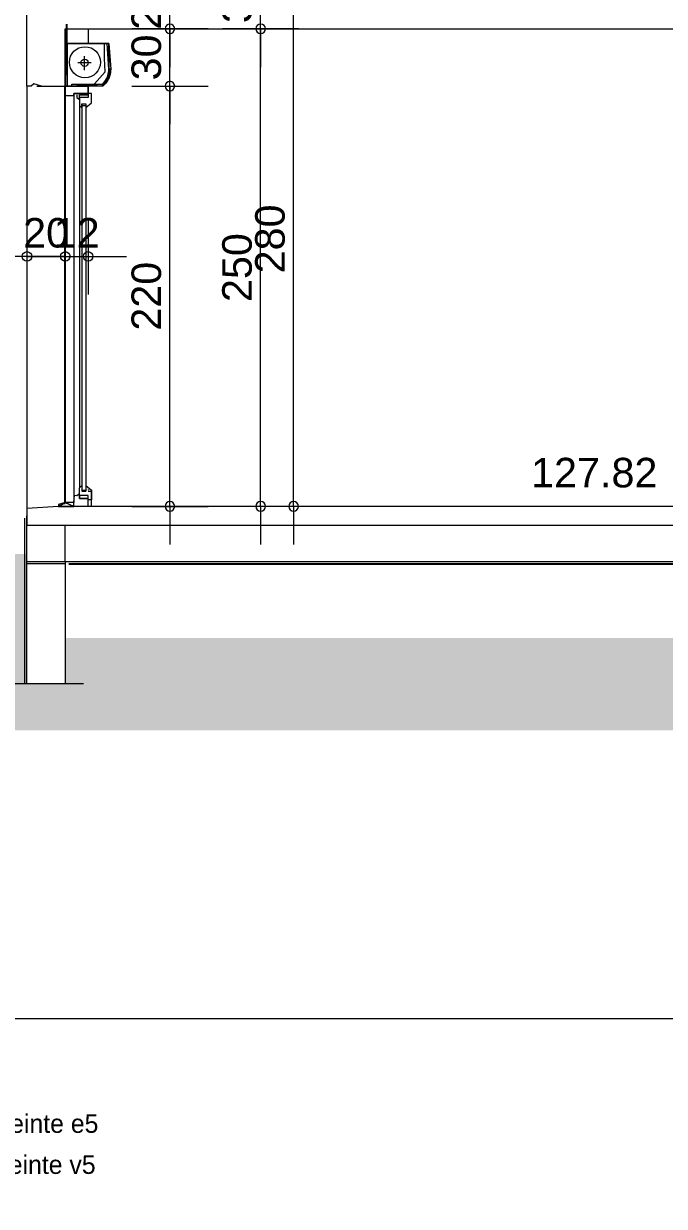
# Model space of a CAD drawing. Header units: metres. Extents: x 1.8 to 67.5, y -52.8 to -10.8.
# Drawn here: x 32.13 to 35.48, y -40.18 to -33.99 of the extents above; entities that cross this region are included whole.
import ezdxf
from ezdxf.enums import TextEntityAlignment as Align
from ezdxf.lldxf.tags import DXFTag

# ---------------------------------------------------------------- set-up
doc = ezdxf.new("R2010")
doc.units = ezdxf.units.M
doc.header["$MEASUREMENT"] = 0
for name, color, linetype in [('Calque commun', 7, 'Continuous'), ('Cotations', 7, 'Continuous'), ('Textes', 7, 'Continuous')]:
    doc.layers.add(name, color=color, linetype=linetype)
doc.styles.add('Arial12', font='arial.ttf', dxfattribs={"height": 0.154626})
doc.styles.add('Arial9', font='arial.ttf', dxfattribs={"height": 0.154626})
doc.styles.add('Century Gothic17', font='GOTHIC.TTF', dxfattribs={"height": 0.193938})
tags = doc.linetypes.add('HIDDEN', pattern=[0.375, 0.25, -0.125]).pattern_tags.tags
tags[6:7] = [DXFTag(74, 4), DXFTag(75, 0), DXFTag(340, '0'), DXFTag(46, 1.0), DXFTag(50, 0.0), DXFTag(44, 0.0), DXFTag(45, 0.0)]
tags[4:5] = [DXFTag(74, 4), DXFTag(75, 0), DXFTag(340, '0'), DXFTag(46, 1.0), DXFTag(50, 0.0), DXFTag(44, 0.0), DXFTag(45, 0.0)]
tags = doc.linetypes.add('HIDDENX2', pattern=[0.75, 0.5, -0.25]).pattern_tags.tags
tags[6:7] = [DXFTag(74, 4), DXFTag(75, 0), DXFTag(340, '0'), DXFTag(46, 1.0), DXFTag(50, 0.0), DXFTag(44, 0.0), DXFTag(45, 0.0)]
tags[4:5] = [DXFTag(74, 4), DXFTag(75, 0), DXFTag(340, '0'), DXFTag(46, 1.0), DXFTag(50, 0.0), DXFTag(44, 0.0), DXFTag(45, 0.0)]

# ---------------------------------------------------------------- blocks, each defined once
blk = doc.blocks.new('new181')
at = {"layer": 'Cotations', "color": 14, "linetype": 'Continuous', "lineweight": 9}
blk.add_arc((0, 0), 0.5, 0, 359.9994, dxfattribs=at)
blk = doc.blocks.new('new182')
at = {"layer": 'Cotations', "color": 14, "linetype": 'Continuous', "lineweight": 9}
blk.add_arc((0, 0), 0.5, 0, 359.9994, dxfattribs=at)
blk = doc.blocks.new('DimLine57534')
at = {"layer": 'Cotations', "color": 14, "linetype": 'Continuous', "lineweight": 9}
for p, q in [((32.8973, -34.3121), (32.8973, -34.1121)), ((32.6973, -34.3121), (33.0973, -34.3121)), ((32.8973, -36.5121), (32.8973, -34.3121)), ((32.6973, -36.5121), (33.0973, -36.5121)), ((32.8973, -36.5121), (32.8973, -36.7121))]:
    blk.add_line(p, q, dxfattribs=at)
at = {"layer": 'Cotations', "color": 14, "linetype": 'Continuous', "lineweight": 9, "xscale": 0.05000000074505806, "yscale": 0.05000000074505806, "zscale": 0.05000000074505806}
for name, p, rotation in [('new182', (32.8973, -34.3121), -90.00000000000001), ('new181', (32.8973, -36.5121), 90)]:
    blk.add_blockref(name, p, dxfattribs=dict(at, rotation=rotation))
at = {"layer": 'Cotations', "color": 7, "linetype": 'Continuous', "lineweight": 9, "style": 'Arial9'}
blk.add_text('220', height=0.15463, rotation=90, dxfattribs=at).set_placement((32.8973, -35.4121), align=Align.BOTTOM_CENTER)
blk = doc.blocks.new('new185')
at = {"layer": 'Cotations', "color": 14, "linetype": 'Continuous', "lineweight": 9}
blk.add_arc((0, 0), 0.5, 0, 359.9994, dxfattribs=at)
blk = doc.blocks.new('new186')
at = {"layer": 'Cotations', "color": 14, "linetype": 'Continuous', "lineweight": 9}
blk.add_arc((0, 0), 0.5, 0, 359.9994, dxfattribs=at)
blk = doc.blocks.new('DimLine57547')
at = {"layer": 'Cotations', "color": 14, "linetype": 'Continuous', "lineweight": 9}
for p, q in [((32.8973, -33.7821), (32.8973, -33.5821)), ((33.0973, -33.7821), (32.6973, -33.7821)), ((32.8973, -34.0121), (32.8973, -33.7821)), ((33.0973, -34.0121), (32.6973, -34.0121)), ((32.8973, -34.0121), (32.8973, -34.2121))]:
    blk.add_line(p, q, dxfattribs=at)
at = {"layer": 'Cotations', "color": 14, "linetype": 'Continuous', "lineweight": 9, "xscale": 0.05000000074505806, "yscale": 0.05000000074505806, "zscale": 0.05000000074505806}
for name, p, rotation in [('new186', (32.8973, -33.7821), -90.00000000000001), ('new185', (32.8973, -34.0121), 90)]:
    blk.add_blockref(name, p, dxfattribs=dict(at, rotation=rotation))
at = {"layer": 'Cotations', "color": 7, "linetype": 'Continuous', "lineweight": 9, "style": 'Arial9'}
blk.add_text('23', height=0.15463, rotation=90, dxfattribs=at).set_placement((32.8973, -33.8971), align=Align.BOTTOM_CENTER)
blk = doc.blocks.new('new191')
at = {"layer": 'Cotations', "color": 14, "linetype": 'Continuous', "lineweight": 9}
blk.add_arc((0, 0), 0.5, 0, 359.9994, dxfattribs=at)
blk = doc.blocks.new('new192')
at = {"layer": 'Cotations', "color": 14, "linetype": 'Continuous', "lineweight": 9}
blk.add_arc((0, 0), 0.5, 0, 359.9994, dxfattribs=at)
blk = doc.blocks.new('DimLine57565')
at = {"layer": 'Cotations', "color": 14, "linetype": 'Continuous', "lineweight": 9}
for p, q in [((33.3717, -33.7121), (33.3717, -33.5121)), ((33.5718, -33.7121), (33.1717, -33.7121)), ((33.3717, -34.0121), (33.3717, -33.7121)), ((33.5718, -34.0121), (33.1717, -34.0121)), ((33.3717, -34.0121), (33.3717, -34.2121))]:
    blk.add_line(p, q, dxfattribs=at)
at = {"layer": 'Cotations', "color": 14, "linetype": 'Continuous', "lineweight": 9, "xscale": 0.05000000074505806, "yscale": 0.05000000074505806, "zscale": 0.05000000074505806}
for name, p, rotation in [('new192', (33.3717, -33.7121), -90.00000000000001), ('new191', (33.3717, -34.0121), 90)]:
    blk.add_blockref(name, p, dxfattribs=dict(at, rotation=rotation))
at = {"layer": 'Cotations', "color": 7, "linetype": 'Continuous', "lineweight": 9, "style": 'Arial9'}
blk.add_text('30', height=0.15463, rotation=90, dxfattribs=at).set_placement((33.3717, -33.8621), align=Align.BOTTOM_CENTER)
blk = doc.blocks.new('new193')
at = {"layer": 'Cotations', "color": 14, "linetype": 'Continuous', "lineweight": 9}
blk.add_arc((0, 0), 0.5, 0, 359.9994, dxfattribs=at)
blk = doc.blocks.new('new194')
at = {"layer": 'Cotations', "color": 14, "linetype": 'Continuous', "lineweight": 9}
blk.add_arc((0, 0), 0.5, 0, 359.9994, dxfattribs=at)
blk = doc.blocks.new('DimLine57571')
at = {"layer": 'Cotations', "color": 14, "linetype": 'Continuous', "lineweight": 9}
for p, q in [((33.3717, -34.0121), (33.3717, -33.8121)), ((33.5718, -34.0121), (33.1717, -34.0121)), ((33.3717, -36.5121), (33.3717, -34.0121)), ((33.5718, -36.5121), (33.1717, -36.5121)), ((33.3717, -36.5121), (33.3717, -36.7121))]:
    blk.add_line(p, q, dxfattribs=at)
at = {"layer": 'Cotations', "color": 14, "linetype": 'Continuous', "lineweight": 9, "xscale": 0.05000000074505806, "yscale": 0.05000000074505806, "zscale": 0.05000000074505806}
for name, p, rotation in [('new194', (33.3717, -34.0121), -90.00000000000001), ('new193', (33.3717, -36.5121), 90)]:
    blk.add_blockref(name, p, dxfattribs=dict(at, rotation=rotation))
at = {"layer": 'Cotations', "color": 7, "linetype": 'Continuous', "lineweight": 9, "style": 'Arial9'}
blk.add_text('250', height=0.15463, rotation=90, dxfattribs=at).set_placement((33.3717, -35.2621), align=Align.BOTTOM_CENTER)
blk = doc.blocks.new('new195')
at = {"layer": 'Cotations', "color": 14, "linetype": 'Continuous', "lineweight": 9}
blk.add_arc((0, 0), 0.5, 0, 359.9994, dxfattribs=at)
blk = doc.blocks.new('new196')
at = {"layer": 'Cotations', "color": 14, "linetype": 'Continuous', "lineweight": 9}
blk.add_arc((0, 0), 0.5, 0, 359.9994, dxfattribs=at)
blk = doc.blocks.new('DimLine57577')
at = {"layer": 'Cotations', "color": 14, "linetype": 'Continuous', "lineweight": 9}
for p, q in [((32.3497, -35.0036), (32.3497, -35.4036)), ((32.4697, -35.0036), (32.4697, -35.4036)), ((32.3497, -35.2036), (32.1497, -35.2036)), ((32.3497, -35.2036), (32.4697, -35.2036)), ((32.4697, -35.2036), (32.6697, -35.2036))]:
    blk.add_line(p, q, dxfattribs=at)
at = {"layer": 'Cotations', "color": 14, "linetype": 'Continuous', "lineweight": 9, "extrusion": (0, 0, -1), "xscale": 0.05000000074505806, "yscale": 0.05000000074505806, "zscale": 0.05000000074505806, "rotation": 180}
blk.add_blockref('new195', (-32.3498, -35.2036), dxfattribs=at)
at = {"layer": 'Cotations', "color": 14, "linetype": 'Continuous', "lineweight": 9, "extrusion": (0, 0, -1), "xscale": 0.05000000074505806, "yscale": 0.05000000074505806, "zscale": 0.05000000074505806}
blk.add_blockref('new196', (-32.4697, -35.2036), dxfattribs=at)
at = {"layer": 'Cotations', "color": 7, "linetype": 'Continuous', "lineweight": 9, "style": 'Arial9'}
blk.add_text('12', height=0.15463, dxfattribs=at).set_placement((32.4097, -35.2036), align=Align.BOTTOM_CENTER)
blk = doc.blocks.new('new197')
at = {"layer": 'Cotations', "color": 14, "linetype": 'Continuous', "lineweight": 9}
blk.add_arc((0, 0), 0.5, 0, 359.9994, dxfattribs=at)
blk = doc.blocks.new('new198')
at = {"layer": 'Cotations', "color": 14, "linetype": 'Continuous', "lineweight": 9}
blk.add_arc((0, 0), 0.5, 0, 359.9994, dxfattribs=at)
blk = doc.blocks.new('DimLine57583')
at = {"layer": 'Cotations', "color": 14, "linetype": 'Continuous', "lineweight": 9}
for p, q in [((32.1497, -35.0036), (32.1497, -35.4036)), ((32.3497, -35.0036), (32.3497, -35.4036)), ((32.1497, -35.2036), (31.9497, -35.2036)), ((32.1497, -35.2036), (32.3497, -35.2036)), ((32.3497, -35.2036), (32.5497, -35.2036))]:
    blk.add_line(p, q, dxfattribs=at)
at = {"layer": 'Cotations', "color": 14, "linetype": 'Continuous', "lineweight": 9, "extrusion": (0, 0, -1), "xscale": 0.05000000074505806, "yscale": 0.05000000074505806, "zscale": 0.05000000074505806, "rotation": 180}
blk.add_blockref('new197', (-32.1498, -35.2036), dxfattribs=at)
at = {"layer": 'Cotations', "color": 14, "linetype": 'Continuous', "lineweight": 9, "extrusion": (0, 0, -1), "xscale": 0.05000000074505806, "yscale": 0.05000000074505806, "zscale": 0.05000000074505806}
blk.add_blockref('new198', (-32.3498, -35.2036), dxfattribs=at)
at = {"layer": 'Cotations', "color": 7, "linetype": 'Continuous', "lineweight": 9, "style": 'Arial9'}
blk.add_text('20', height=0.15463, dxfattribs=at).set_placement((32.2497, -35.2036), align=Align.BOTTOM_CENTER)
blk = doc.blocks.new('new207')
at = {"layer": 'Cotations', "color": 14, "linetype": 'Continuous', "lineweight": 9}
blk.add_arc((0, 0), 0.5, 0, 359.9994, dxfattribs=at)
blk = doc.blocks.new('new208')
at = {"layer": 'Cotations', "color": 14, "linetype": 'Continuous', "lineweight": 9}
blk.add_arc((0, 0), 0.5, 0, 359.9994, dxfattribs=at)
blk = doc.blocks.new('DimLine57688')
at = {"layer": 'Cotations', "color": 14, "linetype": 'Continuous', "lineweight": 9}
for p, q in [((32.8973, -34.0121), (32.8973, -33.8121)), ((32.6973, -34.0121), (33.0973, -34.0121)), ((32.8973, -34.3121), (32.8973, -34.0121)), ((32.6973, -34.3121), (33.0973, -34.3121)), ((32.8973, -34.3121), (32.8973, -34.5121))]:
    blk.add_line(p, q, dxfattribs=at)
at = {"layer": 'Cotations', "color": 14, "linetype": 'Continuous', "lineweight": 9, "xscale": 0.05000000074505806, "yscale": 0.05000000074505806, "zscale": 0.05000000074505806}
for name, p, rotation in [('new208', (32.8973, -34.0121), -90.00000000000001), ('new207', (32.8973, -34.3121), 90)]:
    blk.add_blockref(name, p, dxfattribs=dict(at, rotation=rotation))
at = {"layer": 'Cotations', "color": 7, "linetype": 'Continuous', "lineweight": 9, "style": 'Arial9'}
blk.add_text('30', height=0.15463, rotation=90, dxfattribs=at).set_placement((32.8973, -34.1621), align=Align.BOTTOM_CENTER)
blk = doc.blocks.new('new225')
at = {"layer": 'Cotations', "color": 14, "linetype": 'Continuous', "lineweight": 9}
blk.add_arc((0, 0), 0.5, 0, 359.9994, dxfattribs=at)
blk = doc.blocks.new('new226')
at = {"layer": 'Cotations', "color": 14, "linetype": 'Continuous', "lineweight": 9}
blk.add_arc((0, 0), 0.5, 0, 359.9994, dxfattribs=at)
blk = doc.blocks.new('DimLine57781')
at = {"layer": 'Cotations', "color": 14, "linetype": 'Continuous', "lineweight": 9}
for p, q in [((33.5442, -33.7121), (33.5442, -33.5121)), ((33.7442, -33.7121), (33.3442, -33.7121)), ((33.5442, -36.5121), (33.5442, -33.7121)), ((33.7442, -36.5121), (33.3442, -36.5121)), ((33.5442, -36.5121), (33.5442, -36.7121))]:
    blk.add_line(p, q, dxfattribs=at)
at = {"layer": 'Cotations', "color": 14, "linetype": 'Continuous', "lineweight": 9, "xscale": 0.05000000074505806, "yscale": 0.05000000074505806, "zscale": 0.05000000074505806}
for name, p, rotation in [('new226', (33.5442, -33.7121), -90.00000000000001), ('new225', (33.5442, -36.5121), 90)]:
    blk.add_blockref(name, p, dxfattribs=dict(at, rotation=rotation))
at = {"layer": 'Cotations', "color": 7, "linetype": 'Continuous', "lineweight": 9, "style": 'Arial9'}
blk.add_text('280', height=0.15463, rotation=90, dxfattribs=at).set_placement((33.5441, -35.1121), align=Align.BOTTOM_CENTER)
blk = doc.blocks.new('facade villa 123-31')
at = {"layer": 'Textes', "color": 5, "linetype": 'ByBlock', "lineweight": -2, "insert": (-25.711, 31.542), "char_height": 0.19394, "attachment_point": 7, "line_spacing_factor": 1.330319, "style": 'Century Gothic17'}
blk.add_mtext('Enduit teinte e5\\PVolets teinte v5', dxfattribs=at)

msp = doc.modelspace()

# ---------------------------------------------------------------- hatches: boundary and pattern name
at = {"layer": 'Calque commun', "linetype": 'Continuous', "lineweight": 18}
msp.add_hatch(color=9, dxfattribs=at).paths.add_polyline_path([(41.8099, -37.6844), (41.8099, -36.6121), (41.1514, -36.6121), (41.1514, -37.2171), (41.1514, -37.4411), (40.9514, -37.4411), (40.9514, -37.2021), (32.3497, -37.2021), (32.3497, -37.4411), (32.1497, -37.4411), (32.1497, -36.7621), (31.4709, -36.7621), (31.4709, -37.6844)])

# ---------------------------------------------------------------- linework, layer by layer
at = {"layer": 'Calque commun', "color": 7, "linetype": 'Continuous', "lineweight": 18}
for p, q in [((32.1497, -34.3121), (32.1497, -33.6621)), ((32.3497, -34.0121), (40.9514, -34.0121)), ((32.3497, -34.0121), (32.3497, -34.3121)), ((32.3497, -34.0121), (32.3497, -34.3121)), ((32.3497, -34.3121), (32.3497, -34.0121)), ((32.4697, -34.0121), (32.4697, -34.0884)), ((34.8359, -34.0121), (40.4811, -34.0121)), ((32.1712, -34.3121), (32.1497, -34.3121)), ((32.1862, -34.3005), (32.1712, -34.3121)), ((32.2262, -34.3121), (32.1862, -34.3005)), ((32.2015, -34.3121), (32.3497, -34.3121)), ((32.2262, -34.3121), (32.3497, -34.3121)), ((32.3463, -34.3121), (32.4697, -34.3121)), ((32.3497, -34.3121), (32.3497, -34.3621)), ((32.3497, -34.3621), (32.3947, -34.3621)), ((32.4697, -34.3501), (32.3947, -34.3501)), ((32.3947, -34.3501), (32.3947, -34.3621)), ((32.3947, -34.3621), (32.3947, -34.3501)), ((32.3947, -34.3501), (32.4697, -34.3501)), ((32.4697, -34.3415), (32.4697, -34.3121)), ((32.4697, -34.3121), (32.4697, -34.3501)), ((32.3153, -36.5121), (32.1497, -36.5232)), ((32.1497, -36.5232), (32.1497, -36.6121)), ((32.4697, -36.5121), (32.3153, -36.5121)), ((40.9514, -36.5121), (32.4697, -36.5121)), ((32.1497, -37.4411), (32.1497, -36.5621)), ((32.1497, -37.4411), (32.1497, -36.6121)), ((41.1514, -36.6121), (32.1497, -36.6121)), ((32.3497, -36.8021), (32.3497, -36.6121)), ((32.4498, -36.6121), (32.4498, -36.6121)), ((32.4498, -36.6121), (32.4498, -36.6121)), ((32.4498, -36.6121), (32.4498, -36.6121)), ((32.4498, -36.6121), (32.4498, -36.6121)), ((40.9514, -36.8021), (32.1497, -36.8021)), ((32.3497, -36.813), (32.1497, -36.813)), ((32.3497, -36.8021), (32.3497, -37.4411)), ((32.3497, -36.8221), (32.3497, -37.4411))]:
    msp.add_line(p, q, dxfattribs=at)
at = {"layer": 'Calque commun', "color": 3, "linetype": 'ByBlock', "lineweight": -2}
for p, q in [((32.3572, -33.9882), (32.3572, -34.0995)), ((32.3497, -34.0121), (32.3497, -34.3121)), ((32.3691, -36.813), (40.9708, -36.813))]:
    msp.add_line(p, q, dxfattribs=at)
at = {"layer": 'Calque commun', "color": 7, "linetype": 'Continuous', "lineweight": 9}
for p, q in [((32.5556, -34.1677), (32.5556, -34.0884)), ((32.4512, -34.2294), (32.4512, -34.1546)), ((32.5584, -34.2372), (32.5556, -34.1677)), ((32.4852, -34.1897), (32.4152, -34.1897)), ((32.5027, -34.301), (32.5584, -34.2372)), ((32.5027, -34.301), (32.5584, -34.2372)), ((32.1497, -34.3121), (32.1497, -36.544)), ((32.3463, -34.3121), (32.4697, -34.3121)), ((32.3463, -34.3121), (32.4697, -34.3121)), ((32.3463, -34.3121), (32.3463, -36.5012)), ((32.4697, -34.3121), (32.3497, -34.3121)), ((32.4697, -34.3121), (32.3497, -34.3121)), ((32.3497, -34.3621), (32.3497, -36.4921)), ((32.3947, -34.3621), (32.3947, -36.4921)), ((32.4098, -34.3571), (32.4098, -34.3721)), ((32.4098, -34.3571), (32.4098, -34.3721)), ((32.4248, -34.3721), (32.4248, -34.3571)), ((32.4248, -34.3571), (32.4697, -34.3571)), ((32.4248, -34.3721), (32.4248, -34.3571)), ((32.4248, -34.3571), (32.4697, -34.3571)), ((32.4697, -34.3571), (32.4697, -34.3121)), ((32.4697, -34.3571), (32.4697, -34.3121)), ((32.4877, -34.3501), (32.4697, -34.3501)), ((32.4697, -34.3501), (32.4697, -34.3721)), ((32.4877, -34.3501), (32.4697, -34.3501)), ((32.4697, -34.3501), (32.4697, -34.3721)), ((32.4877, -34.4001), (32.4877, -34.3501)), ((32.4877, -34.4001), (32.4877, -34.3501)), ((32.4098, -34.3721), (32.4248, -34.3821)), ((32.4098, -34.3721), (32.4248, -34.3821)), ((32.4248, -34.3821), (32.4248, -34.3721)), ((32.4697, -34.3721), (32.4248, -34.3721)), ((32.4248, -34.3721), (32.4248, -34.4129)), ((32.4248, -34.3821), (32.4248, -34.3721)), ((32.4697, -34.3721), (32.4248, -34.3721)), ((32.4248, -34.3721), (32.4248, -34.4129)), ((32.4248, -34.4129), (32.437, -34.4244)), ((32.4248, -34.4129), (32.437, -34.4244)), ((32.4248, -34.4129), (32.4248, -36.4144)), ((32.437, -34.4129), (32.437, -34.4048)), ((32.437, -34.4048), (32.457, -34.4048)), ((32.437, -34.4129), (32.437, -34.4048)), ((32.437, -34.4048), (32.457, -34.4048)), ((32.437, -34.4048), (32.437, -36.4325)), ((32.437, -34.4244), (32.437, -34.4129)), ((32.437, -34.4129), (32.457, -34.4129)), ((32.437, -34.4244), (32.437, -34.4129)), ((32.437, -34.4129), (32.457, -34.4129)), ((32.457, -34.4245), (32.4877, -34.4001)), ((32.457, -34.4245), (32.4877, -34.4001)), ((32.457, -34.4048), (32.457, -34.4245)), ((32.457, -34.4048), (32.457, -34.4245)), ((32.457, -34.4048), (32.457, -36.4325)), ((32.4248, -36.4144), (32.437, -36.4029)), ((32.457, -36.4028), (32.4877, -36.4272)), ((32.3947, -36.4921), (32.3991, -36.4529)), ((32.3991, -36.4529), (32.4098, -36.4552)), ((32.4098, -36.4552), (32.4248, -36.4452)), ((32.4248, -36.4552), (32.4248, -36.4144)), ((32.4248, -36.4702), (32.4248, -36.4424)), ((32.4248, -36.4552), (32.4248, -36.4702)), ((32.4697, -36.4552), (32.4248, -36.4552)), ((32.437, -36.4265), (32.457, -36.4265)), ((32.437, -36.4325), (32.457, -36.4325)), ((32.4697, -36.4233), (32.4697, -36.4274)), ((32.4697, -36.4321), (32.4847, -36.4321)), ((32.4697, -36.5102), (32.4697, -36.4552)), ((32.4847, -36.4321), (32.4847, -36.5121)), ((32.4877, -36.4272), (32.4877, -36.4772)), ((32.4697, -36.4702), (32.4248, -36.4702)), ((32.4248, -36.4702), (32.4697, -36.4702)), ((32.4877, -36.4772), (32.4697, -36.4772))]:
    msp.add_line(p, q, dxfattribs=at)
at = {"layer": 'Calque commun', "color": 7, "linetype": 'HIDDEN', "lineweight": 18}
msp.add_line((32.137, -36.5742), (32.137, -37.4411), dxfattribs=at)
at = {"layer": 'Calque commun', "color": 7, "linetype": 'HIDDENX2', "lineweight": 18}
msp.add_line((32.4458, -37.4411), (32.0787, -37.4411), dxfattribs=at)
at = {"layer": 'Calque commun', "color": 7, "linetype": 'Continuous', "lineweight": 9, "extrusion": (1.22461e-16, 0, -1)}
for centre, radius in [((-32.4531, -34.1873), 0.0813), ((-32.4512, -34.1897), 0.0189)]:
    msp.add_arc(centre, radius, 179.99999, 179.9994, dxfattribs=at)
at = {"layer": 'Cotations', "color": 7, "linetype": 'Continuous', "lineweight": 9}
msp.add_line((51.4434, -39.1947), (1.7636, -39.1947), dxfattribs=at)

# ---------------------------------------------------------------- block references
at = {"layer": 'Calque commun', "color": 0, "linetype": 'ByBlock', "lineweight": -2, "xscale": 0.5, "yscale": 0.5, "zscale": 0.5}
msp.add_blockref('facade villa 123-31', (44.4776, -55.7792), dxfattribs=at)
at = {"layer": 'Cotations', "color": 14, "linetype": 'Continuous', "lineweight": 9}
for name in ['DimLine57565', 'DimLine57781', 'DimLine57547', 'DimLine57688', 'DimLine57571', 'DimLine57534', 'DimLine57583', 'DimLine57577']:
    msp.add_blockref(name, (0, 0), dxfattribs=at)

# ---------------------------------------------------------------- texts
at = {"layer": 'Textes', "color": 5, "linetype": 'ByBlock', "lineweight": -2, "style": 'Arial12'}
msp.add_text('127.82', height=0.15463, dxfattribs=at).set_placement((34.7863, -36.4591), align=Align.BOTTOM_LEFT)

# ---------------------------------------------------------------- meshes
at = {"layer": 'Calque commun', "color": 7, "linetype": 'Continuous', "lineweight": 9}
mesh = msp.add_polyface(dxfattribs=at)
corners = [(61.7636, -10.7659), (1.7636, -10.7659), (1.7636, -52.7659), (61.7636, -52.7659)]
mesh.append_faces([[corners[k] for k in face] for face in [(0, 1, 2, 3)]], dxfattribs={"color": 7})
mesh = msp.add_polyface(dxfattribs=at)
corners = [(32.5719, -34.2582), (32.5788, -34.2681), (32.5687, -34.2664), (32.5704, -34.2844), (32.5602, -34.282), (32.5648, -34.2744), (32.5774, -34.2322), (32.5863, -34.2416), (32.5763, -34.241), (32.5466, -34.3121), (32.3848, -34.3121), (32.5429, -34.3021), (32.5786, -34.0884), (32.5778, -34.2234), (32.5695, -34.0884), (32.5845, -34.2506), (32.582, -34.2595), (32.5745, -34.2497), (32.5749, -34.2764), (32.5534, -34.3059), (32.3598, -34.0884), (32.3598, -34.3121), (32.3497, -34.3121), (32.5653, -34.292), (32.5596, -34.2992), (32.555, -34.2892), (32.3497, -34.0884), (32.5873, -34.2325), (32.5877, -34.2234), (32.5492, -34.2959), (32.3848, -34.3021)]
mesh.append_faces([[corners[k] for k in face] for face in [(0, 1, 2), (6, 7, 8), (8, 15, 17), (18, 2, 1), (9, 11, 19), (27, 13, 28), (3, 5, 18), (16, 17, 15)]], dxfattribs={"vtx0": -1, "vtx1": -1, "color": 7})
mesh.append_faces([[corners[k] for k in face] for face in [(3, 4, 5), (12, 13, 14), (8, 7, 15), (0, 16, 1), (6, 27, 7), (23, 25, 4), (12, 14, 20)]], dxfattribs={"vtx0": -1, "vtx2": -1, "color": 7})
mesh.append_faces([[corners[k] for k in face] for face in [(9, 10, 11), (5, 2, 18), (23, 24, 25), (22, 26, 20), (24, 19, 29), (11, 29, 19), (12, 28, 13), (3, 23, 4), (6, 13, 27), (29, 25, 24), (0, 17, 16), (26, 12, 20)]], dxfattribs={"vtx1": -1, "vtx2": -1, "color": 7})
mesh.append_faces([[corners[k] for k in face] for face in [(20, 21, 22), (10, 30, 11)]], dxfattribs={"vtx2": -1, "color": 7})
mesh = msp.add_polyface(dxfattribs=at)
corners = [(32.3598, -34.0884), (32.5786, -34.0884), (32.5695, -34.0884), (32.5596, -34.2992), (32.5492, -34.2959), (32.555, -34.2892), (32.5704, -34.2844), (32.5602, -34.282), (32.5648, -34.2744), (32.5719, -34.2582), (32.582, -34.2595), (32.5788, -34.2681), (32.5653, -34.292), (32.3848, -34.3121), (32.5429, -34.3021), (32.5466, -34.3121), (32.5778, -34.2234), (32.5873, -34.2325), (32.5774, -34.2322), (32.5534, -34.3059), (32.5749, -34.2764), (32.5687, -34.2664), (32.3497, -34.3121), (32.3497, -34.0884), (32.3848, -34.3021), (32.5877, -34.2234), (32.5863, -34.2416), (32.5845, -34.2506), (32.5745, -34.2497), (32.5763, -34.241), (32.3598, -34.3121)]
mesh.append_faces([[corners[k] for k in face] for face in [(0, 1, 2), (13, 14, 15), (16, 17, 18), (20, 21, 11), (15, 14, 19), (26, 18, 17), (6, 8, 20), (3, 5, 12), (27, 29, 26), (9, 11, 21)]], dxfattribs={"vtx0": -1, "vtx1": -1, "color": 7})
mesh.append_faces([[corners[k] for k in face] for face in [(3, 4, 5), (6, 7, 8), (9, 10, 11), (16, 25, 17), (20, 8, 21), (26, 29, 18), (27, 28, 29), (16, 1, 25)]], dxfattribs={"vtx0": -1, "vtx2": -1, "color": 7})
mesh.append_faces([[corners[k] for k in face] for face in [(5, 7, 12), (6, 12, 7), (3, 19, 4), (22, 23, 0), (23, 1, 0), (27, 10, 28), (16, 2, 1), (9, 28, 10), (14, 4, 19)]], dxfattribs={"vtx1": -1, "vtx2": -1, "color": 7})
mesh.append_faces([[corners[k] for k in face] for face in [(13, 24, 14), (0, 30, 22)]], dxfattribs={"vtx2": -1, "color": 7})
at = {"layer": 'Calque commun', "color": 7, "linetype": 'Continuous', "lineweight": 18}
mesh = msp.add_polyface(dxfattribs=at)
corners = [(32.3947, -36.5121), (32.3497, -36.4921), (32.3151, -36.5121), (32.3947, -36.4921), (32.3151, -36.5021)]
mesh.append_faces([[corners[k] for k in face] for face in [(0, 1, 2)]], dxfattribs={"vtx0": -1, "vtx1": -1, "color": 7})
mesh.append_faces([[corners[k] for k in face] for face in [(0, 3, 1), (1, 4, 2)]], dxfattribs={"vtx2": -1, "color": 7})

doc.saveas('drawing.dxf')
